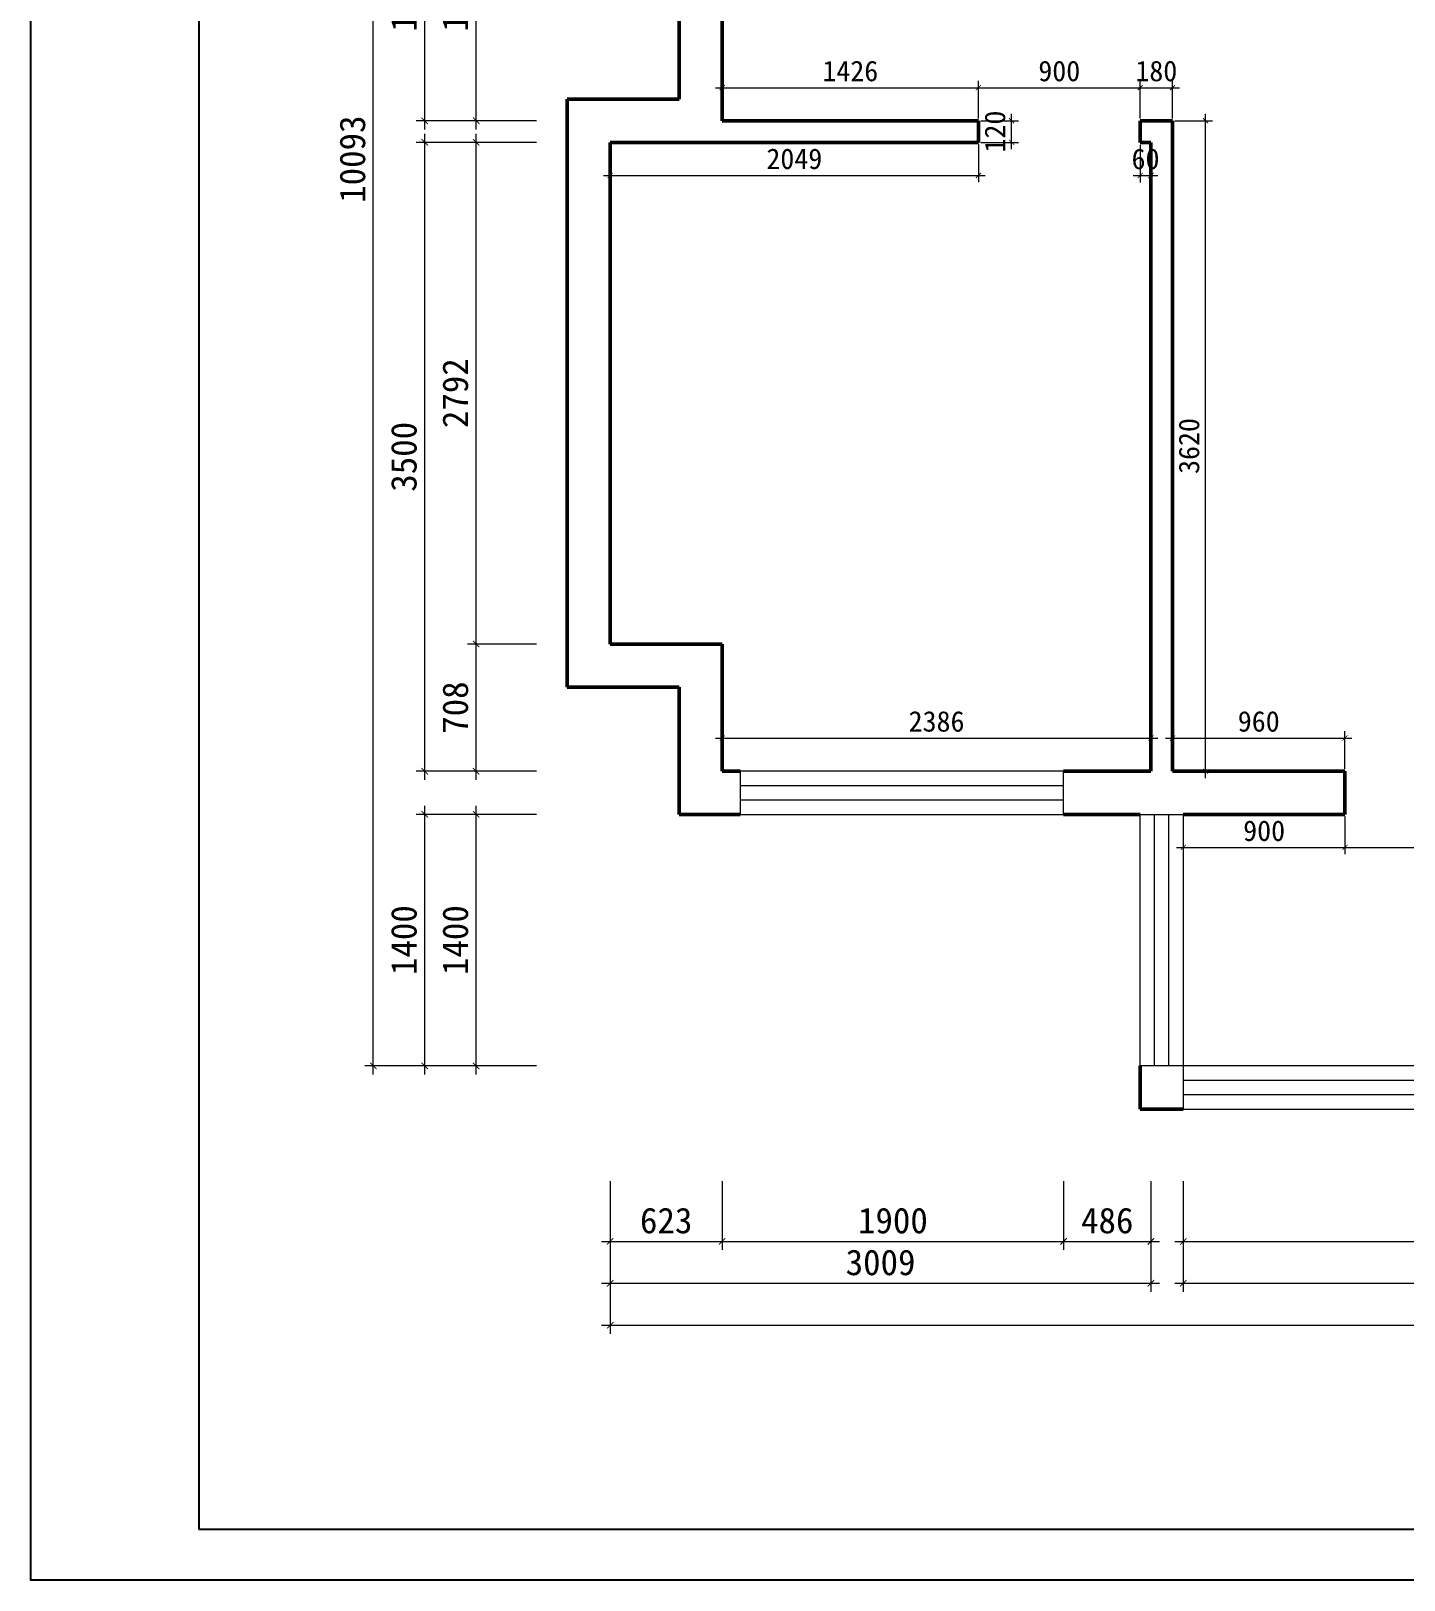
# Model space of a CAD drawing. Header units: millimetres. Extents: x 0 to 67000, y -21025 to -3421.
# Drawn here: x 0 to 7641, y -21025 to -12404 of the extents above; entities that cross this region are included whole.
import ezdxf

# ---------------------------------------------------------------- set-up
doc = ezdxf.new("R2010")
doc.units = ezdxf.units.MM
doc.layers.get('0').update_dxf_attribs({"lineweight": 13})
for name, color, linetype in [('00图框', 7, 'Continuous'), ('SH-尺寸标注', 32, 'Continuous'), ('图框', 4, 'Continuous')]:
    doc.layers.add(name, color=color, linetype=linetype)
doc.layers.add('BS-非承重墙', color=7, linetype='Continuous', lineweight=50)
doc.layers.add('DS-门窗', color=7, linetype='Continuous', lineweight=13)
doc.styles.get("Standard").update_dxf_attribs({"font": 'SimSun.ttf'})
doc.dimstyles.new('D_16_1.5', dxfattribs={"dimtxt": 114.285719, "dimasz": 28.57143, "dimexe": 38.09524, "dimexo": 0, "dimgap": 0, "dimtad": 1, "dimdec": 0, "dimzin": 1, "dimdsep": 46, "dimtxsty": 'Standard', "dimblk": 'ARCHTICK', "dimcen": 0.09, "dimdle": 38.09524, "dimclrd": 252, "dimclre": 252, "dimclrt": 134, "dimadec": 0, "dimazin": 0, "dimtfac": 1, "dimtdec": 4, "dimtix": 1, "dimtmove": 2, "dimatfit": 3, "dimfxl": 171.428579, "dimfxlon": 1, "dimtolj": 1, "dimtzin": 0, "dimlwd": 9, "dimlwe": 9, "dimarcsym": 0})
doc.dimstyles.new('D_20_2.35', dxfattribs={"dimtxt": 142.857143, "dimasz": 35.714286, "dimexe": 47.619048, "dimexo": 0, "dimgap": 0, "dimtad": 1, "dimdec": 0, "dimzin": 1, "dimdsep": 46, "dimtxsty": 'Standard', "dimblk": 'ARCHTICK', "dimcen": 0.09, "dimdle": 47.619048, "dimclrd": 252, "dimclre": 252, "dimclrt": 134, "dimadec": 0, "dimazin": 0, "dimtfac": 1, "dimtdec": 4, "dimtix": 1, "dimtmove": 2, "dimatfit": 3, "dimfxl": 335.714273, "dimfxlon": 1, "dimtolj": 1, "dimtzin": 0, "dimlwd": 9, "dimlwe": 9, "dimarcsym": 0})

# ---------------------------------------------------------------- blocks, each defined once
blk = doc.blocks.new('_Frame133990009')
at = {"layer": '00图框', "color": 7, "linetype": 'Continuous', "ltscale": 2, "flags": 128}
for points in [[(-41435, -1581), (565, -1581), (565, -31281), (-41435, -31281), (-41435, -1581)], [(-39567, -30715), (-1, -30715), (-1, -2147), (-39567, -2147), (-39567, -30715)]]:
    blk.add_lwpolyline(points, dxfattribs=at)
blk = doc.blocks.new('WINDOW_457235841b895c7bba6a4e735b49eca3_6d3d7d841dcf419f80ca4fa7672b44fe')
at = {"layer": 'DS-门窗', "color": 60, "linetype": 'Continuous', "ltscale": 2}
for p, q in [((3054, -4998), (-3564, -4998)), ((-3564, -4998), (-3564, -5238)), ((3054, -5238), (3054, -4998)), ((-3564, -5078), (3054, -5078)), ((-3564, -5158), (3054, -5158)), ((-3564, -5238), (3054, -5238))]:
    blk.add_line(p, q, dxfattribs=at)
blk = doc.blocks.new('WINDOW_1069e7ebacfedbad252c001cc9efab4f_d9ac034aab214644b8ddf41eef342f24')
at = {"layer": 'DS-门窗', "color": 60, "linetype": 'Continuous', "ltscale": 2}
for p, q in [((-4230, -3358), (-6030, -3358)), ((-6030, -3358), (-6030, -3598)), ((-4230, -3598), (-4230, -3358)), ((-6030, -3438), (-4230, -3438)), ((-6030, -3518), (-4230, -3518)), ((-6030, -3598), (-4230, -3598))]:
    blk.add_line(p, q, dxfattribs=at)
blk = doc.blocks.new('WINDOW_7ef46d865c749b3857ad8bd3d8736a15_5f431976bb8b454686ddb9e1de903168')
at = {"layer": 'DS-门窗', "color": 60, "linetype": 'Continuous', "ltscale": 2}
for p, q in [((-3804, -4998), (-3804, -3598)), ((-3804, -3598), (-3564, -3598)), ((-3724, -4998), (-3724, -3598)), ((-3644, -4998), (-3644, -3598)), ((-3564, -3598), (-3564, -4998)), ((-3564, -4998), (-3804, -4998))]:
    blk.add_line(p, q, dxfattribs=at)
blk = doc.blocks.new('_ArchTick')
at = {"color": 0, "linetype": 'ByBlock', "const_width": 0.15}
blk.add_lwpolyline([(-0.5, -0.5), (0.5, 0.5)], dxfattribs=at)
blk = doc.blocks.new('*D157')
at = {"layer": 'Defpoints', "color": 0}
for p in [(3223.6, -19270.7), (16717.8, -19270.7), (16717.8, -19606.4)]:
    blk.add_point(p, dxfattribs=at)
at = {"layer": 'SH-尺寸标注', "color": 252, "linetype": 'Continuous', "lineweight": 9}
for p, q in [((3223.6, -19270.7), (3223.6, -19654)), ((16717.8, -19270.7), (16717.8, -19654)), ((3175.9, -19606.4), (16765.4, -19606.4))]:
    blk.add_line(p, q, dxfattribs=at)
at = {"layer": 'SH-尺寸标注', "color": 252, "lineweight": 9, "xscale": 35.71428581050463, "yscale": 35.71428581050463, "zscale": 35.71428581050463, "rotation": 180}
blk.add_blockref('_ArchTick', (3223.6, -19606.4), dxfattribs=at)
at = {"layer": 'SH-尺寸标注', "color": 252, "lineweight": 9, "xscale": 35.71428581050463, "yscale": 35.71428581050463, "zscale": 35.71428581050463}
blk.add_blockref('_ArchTick', (16717.8, -19606.4), dxfattribs=at)
at = {"layer": 'SH-尺寸标注', "color": 134, "insert": (9970.7, -19491.1), "char_height": 142.86, "attachment_point": 5}
blk.add_mtext('\\A1;13494', dxfattribs=at)
blk = doc.blocks.new('*D154')
at = {"layer": 'Defpoints', "color": 0}
for p in [(1904.9, -8070.5), (2240.6, -8070.5), (2240.6, -18163.5)]:
    blk.add_point(p, dxfattribs=at)
at = {"layer": 'SH-尺寸标注', "color": 252, "linetype": 'Continuous', "lineweight": 9}
for p, q in [((2240.6, -8070.5), (1857.3, -8070.5)), ((1904.9, -18211.1), (1904.9, -8022.9)), ((2240.6, -18163.5), (1857.3, -18163.5))]:
    blk.add_line(p, q, dxfattribs=at)
at = {"layer": 'SH-尺寸标注', "color": 252, "lineweight": 9, "xscale": 35.71428581050463, "yscale": 35.71428581050463, "zscale": 35.71428581050463}
for p, rotation in [((1904.9, -8070.5), 90), ((1904.9, -18163.5), 270)]:
    blk.add_blockref('_ArchTick', p, dxfattribs=dict(at, rotation=rotation))
at = {"layer": 'SH-尺寸标注', "color": 134, "insert": (1789.6, -13117), "char_height": 142.86, "attachment_point": 5, "rotation": 90}
blk.add_mtext('\\A1;10093', dxfattribs=at)
blk = doc.blocks.new('*D153')
at = {"layer": 'Defpoints', "color": 0}
for p in [(2191.2, -16763.5), (2526.9, -16763.5), (2526.9, -18163.5)]:
    blk.add_point(p, dxfattribs=at)
at = {"layer": 'SH-尺寸标注', "color": 252, "linetype": 'Continuous', "lineweight": 9}
for p, q in [((2191.2, -18211.1), (2191.2, -16715.9)), ((2526.9, -16763.5), (2143.6, -16763.5)), ((2526.9, -18163.5), (2143.6, -18163.5))]:
    blk.add_line(p, q, dxfattribs=at)
at = {"layer": 'SH-尺寸标注', "color": 252, "lineweight": 9, "xscale": 35.71428581050463, "yscale": 35.71428581050463, "zscale": 35.71428581050463}
for p, rotation in [((2191.2, -16763.5), 90), ((2191.2, -18163.5), 270)]:
    blk.add_blockref('_ArchTick', p, dxfattribs=dict(at, rotation=rotation))
at = {"layer": 'SH-尺寸标注', "color": 134, "insert": (2075.9, -17463.5), "char_height": 142.86, "attachment_point": 5, "rotation": 90}
blk.add_mtext('\\A1;1400', dxfattribs=at)
blk = doc.blocks.new('*D152')
at = {"layer": 'Defpoints', "color": 0}
for p in [(2191.2, -13023.5), (2526.9, -13023.5), (2526.9, -16523.5)]:
    blk.add_point(p, dxfattribs=at)
at = {"layer": 'SH-尺寸标注', "color": 252, "linetype": 'Continuous', "lineweight": 9}
for p, q in [((2191.2, -16571.1), (2191.2, -12975.9)), ((2526.9, -13023.5), (2143.6, -13023.5)), ((2526.9, -16523.5), (2143.6, -16523.5))]:
    blk.add_line(p, q, dxfattribs=at)
at = {"layer": 'SH-尺寸标注', "color": 252, "lineweight": 9, "xscale": 35.71428581050463, "yscale": 35.71428581050463, "zscale": 35.71428581050463}
for p, rotation in [((2191.2, -13023.5), 90), ((2191.2, -16523.5), 270)]:
    blk.add_blockref('_ArchTick', p, dxfattribs=dict(at, rotation=rotation))
at = {"layer": 'SH-尺寸标注', "color": 134, "insert": (2075.9, -14773.5), "char_height": 142.86, "attachment_point": 5, "rotation": 90}
blk.add_mtext('\\A1;3500', dxfattribs=at)
blk = doc.blocks.new('*D151')
at = {"layer": 'Defpoints', "color": 0}
for p in [(2191.2, -11521.5), (2526.9, -11521.5), (2526.9, -12903.5)]:
    blk.add_point(p, dxfattribs=at)
at = {"layer": 'SH-尺寸标注', "color": 252, "linetype": 'Continuous', "lineweight": 9}
for p, q in [((2526.9, -11521.5), (2143.6, -11521.5)), ((2191.2, -12951.1), (2191.2, -11473.9)), ((2526.9, -12903.5), (2143.6, -12903.5))]:
    blk.add_line(p, q, dxfattribs=at)
at = {"layer": 'SH-尺寸标注', "color": 252, "lineweight": 9, "xscale": 35.71428581050463, "yscale": 35.71428581050463, "zscale": 35.71428581050463}
for p, rotation in [((2191.2, -11521.5), 90), ((2191.2, -12903.5), 270)]:
    blk.add_blockref('_ArchTick', p, dxfattribs=dict(at, rotation=rotation))
at = {"layer": 'SH-尺寸标注', "color": 134, "insert": (2075.9, -12212.5), "char_height": 142.86, "attachment_point": 5, "rotation": 90}
blk.add_mtext('\\A1;1382', dxfattribs=at)
blk = doc.blocks.new('*D138')
at = {"layer": 'Defpoints', "color": 0}
for p in [(3223.6, -19037.7), (6232.8, -19037.7), (6232.8, -19373.4)]:
    blk.add_point(p, dxfattribs=at)
at = {"layer": 'SH-尺寸标注', "color": 252, "linetype": 'Continuous', "lineweight": 9}
for p, q in [((3223.6, -19037.7), (3223.6, -19421)), ((6232.8, -19037.7), (6232.8, -19421)), ((3175.9, -19373.4), (6280.4, -19373.4))]:
    blk.add_line(p, q, dxfattribs=at)
at = {"layer": 'SH-尺寸标注', "color": 252, "lineweight": 9, "xscale": 35.71428581050463, "yscale": 35.71428581050463, "zscale": 35.71428581050463, "rotation": 180}
blk.add_blockref('_ArchTick', (3223.6, -19373.4), dxfattribs=at)
at = {"layer": 'SH-尺寸标注', "color": 252, "lineweight": 9, "xscale": 35.71428581050463, "yscale": 35.71428581050463, "zscale": 35.71428581050463}
blk.add_blockref('_ArchTick', (6232.8, -19373.4), dxfattribs=at)
at = {"layer": 'SH-尺寸标注', "color": 134, "insert": (4728.2, -19258.1), "char_height": 142.86, "attachment_point": 5}
blk.add_mtext('\\A1;3009', dxfattribs=at)
blk = doc.blocks.new('*D137')
at = {"layer": 'Defpoints', "color": 0}
for p in [(6412.8, -19037.7), (13030.8, -19037.7), (13030.8, -19373.4)]:
    blk.add_point(p, dxfattribs=at)
at = {"layer": 'SH-尺寸标注', "color": 252, "linetype": 'Continuous', "lineweight": 9}
for p, q in [((6412.8, -19037.7), (6412.8, -19421)), ((13030.8, -19037.7), (13030.8, -19421)), ((6365.2, -19373.4), (13078.4, -19373.4))]:
    blk.add_line(p, q, dxfattribs=at)
at = {"layer": 'SH-尺寸标注', "color": 252, "lineweight": 9, "xscale": 35.71428581050463, "yscale": 35.71428581050463, "zscale": 35.71428581050463, "rotation": 180}
blk.add_blockref('_ArchTick', (6412.8, -19373.4), dxfattribs=at)
at = {"layer": 'SH-尺寸标注', "color": 252, "lineweight": 9, "xscale": 35.71428581050463, "yscale": 35.71428581050463, "zscale": 35.71428581050463}
blk.add_blockref('_ArchTick', (13030.8, -19373.4), dxfattribs=at)
at = {"layer": 'SH-尺寸标注', "color": 134, "insert": (9721.8, -19258.1), "char_height": 142.86, "attachment_point": 5}
blk.add_mtext('\\A1;6618', dxfattribs=at)
blk = doc.blocks.new('*D122')
at = {"layer": 'Defpoints', "color": 0}
for p in [(5286, -12903.5), (5457.4, -12903.5), (5286, -13023.5)]:
    blk.add_point(p, dxfattribs=at)
at = {"layer": 'SH-尺寸标注', "color": 252, "linetype": 'Continuous', "lineweight": 9}
for p, q in [((5286, -12903.5), (5495.5, -12903.5)), ((5457.4, -13061.6), (5457.4, -12865.4)), ((5286, -13023.5), (5495.5, -13023.5))]:
    blk.add_line(p, q, dxfattribs=at)
at = {"layer": 'SH-尺寸标注', "color": 252, "lineweight": 9, "xscale": 28.57142986910685, "yscale": 28.57142986910685, "zscale": 28.57142986910685}
for p, rotation in [((5457.4, -12903.5), 90), ((5457.4, -13023.5), 270)]:
    blk.add_blockref('_ArchTick', p, dxfattribs=dict(at, rotation=rotation))
at = {"layer": 'SH-尺寸标注', "color": 134, "insert": (5365.4, -12963.5), "char_height": 114.29, "attachment_point": 5, "rotation": 90}
blk.add_mtext('\\A1;120', dxfattribs=at)
blk = doc.blocks.new('*D121')
at = {"layer": 'Defpoints', "color": 0}
for p in [(6365.8, -12903.5), (6537.3, -12903.5), (6365.8, -16523.5)]:
    blk.add_point(p, dxfattribs=at)
at = {"layer": 'SH-尺寸标注', "color": 252, "linetype": 'Continuous', "lineweight": 9}
for p, q in [((6365.8, -12903.5), (6575.3, -12903.5)), ((6537.3, -16561.6), (6537.3, -12865.4)), ((6365.8, -16523.5), (6575.3, -16523.5))]:
    blk.add_line(p, q, dxfattribs=at)
at = {"layer": 'SH-尺寸标注', "color": 252, "lineweight": 9, "xscale": 28.57142986910685, "yscale": 28.57142986910685, "zscale": 28.57142986910685}
for p, rotation in [((6537.3, -12903.5), 90), ((6537.3, -16523.5), 270)]:
    blk.add_blockref('_ArchTick', p, dxfattribs=dict(at, rotation=rotation))
at = {"layer": 'SH-尺寸标注', "color": 134, "insert": (6445.3, -14713.5), "char_height": 114.29, "attachment_point": 5, "rotation": 90}
blk.add_mtext('\\A1;3620', dxfattribs=at)
blk = doc.blocks.new('*D108')
at = {"layer": 'Defpoints', "color": 0}
for p in [(6412.8, -16776.1), (7312.8, -16776.1), (7312.8, -16947.5)]:
    blk.add_point(p, dxfattribs=at)
at = {"layer": 'SH-尺寸标注', "color": 252, "linetype": 'Continuous', "lineweight": 9}
for p, q in [((6412.8, -16776.1), (6412.8, -16985.6)), ((7312.8, -16776.1), (7312.8, -16985.6)), ((6374.7, -16947.5), (7350.9, -16947.5))]:
    blk.add_line(p, q, dxfattribs=at)
at = {"layer": 'SH-尺寸标注', "color": 252, "lineweight": 9, "xscale": 28.57142986910685, "yscale": 28.57142986910685, "zscale": 28.57142986910685, "rotation": 180}
blk.add_blockref('_ArchTick', (6412.8, -16947.5), dxfattribs=at)
at = {"layer": 'SH-尺寸标注', "color": 252, "lineweight": 9, "xscale": 28.57142986910685, "yscale": 28.57142986910685, "zscale": 28.57142986910685}
blk.add_blockref('_ArchTick', (7312.8, -16947.5), dxfattribs=at)
at = {"layer": 'SH-尺寸标注', "color": 134, "insert": (6862.8, -16855.6), "char_height": 114.29, "attachment_point": 5}
blk.add_mtext('\\A1;900', dxfattribs=at)
blk = doc.blocks.new('*D107')
at = {"layer": 'Defpoints', "color": 0}
for p in [(7312.8, -16776.1), (9812.8, -16776.1), (9812.8, -16947.5)]:
    blk.add_point(p, dxfattribs=at)
at = {"layer": 'SH-尺寸标注', "color": 252, "linetype": 'Continuous', "lineweight": 9}
for p, q in [((7312.8, -16776.1), (7312.8, -16985.6)), ((9812.8, -16776.1), (9812.8, -16985.6)), ((7274.7, -16947.5), (9850.9, -16947.5))]:
    blk.add_line(p, q, dxfattribs=at)
at = {"layer": 'SH-尺寸标注', "color": 252, "lineweight": 9, "xscale": 28.57142986910685, "yscale": 28.57142986910685, "zscale": 28.57142986910685, "rotation": 180}
blk.add_blockref('_ArchTick', (7312.8, -16947.5), dxfattribs=at)
at = {"layer": 'SH-尺寸标注', "color": 252, "lineweight": 9, "xscale": 28.57142986910685, "yscale": 28.57142986910685, "zscale": 28.57142986910685}
blk.add_blockref('_ArchTick', (9812.8, -16947.5), dxfattribs=at)
at = {"layer": 'SH-尺寸标注', "color": 134, "insert": (8562.8, -16855.6), "char_height": 114.29, "attachment_point": 5}
blk.add_mtext('\\A1;2500', dxfattribs=at)
blk = doc.blocks.new('*D103')
at = {"layer": 'Defpoints', "color": 0}
for p in [(6232.8, -16338.9), (3846.8, -16510.3), (6232.8, -16510.3)]:
    blk.add_point(p, dxfattribs=at)
at = {"layer": 'SH-尺寸标注', "color": 252, "linetype": 'Continuous', "lineweight": 9}
for p, q in [((3808.7, -16338.9), (6270.9, -16338.9)), ((3846.8, -16510.3), (3846.8, -16300.8)), ((6232.8, -16510.3), (6232.8, -16300.8))]:
    blk.add_line(p, q, dxfattribs=at)
at = {"layer": 'SH-尺寸标注', "color": 252, "lineweight": 9, "xscale": 28.57142986910685, "yscale": 28.57142986910685, "zscale": 28.57142986910685, "rotation": 180}
blk.add_blockref('_ArchTick', (3846.8, -16338.9), dxfattribs=at)
at = {"layer": 'SH-尺寸标注', "color": 252, "lineweight": 9, "xscale": 28.57142986910685, "yscale": 28.57142986910685, "zscale": 28.57142986910685}
blk.add_blockref('_ArchTick', (6232.8, -16338.9), dxfattribs=at)
at = {"layer": 'SH-尺寸标注', "color": 134, "insert": (5039.8, -16246.9), "char_height": 114.29, "attachment_point": 5}
blk.add_mtext('\\A1;2386', dxfattribs=at)
blk = doc.blocks.new('*D102')
at = {"layer": 'Defpoints', "color": 0}
for p in [(7312.8, -16338.9), (6352.8, -16510.3), (7312.8, -16510.3)]:
    blk.add_point(p, dxfattribs=at)
at = {"layer": 'SH-尺寸标注', "color": 252, "linetype": 'Continuous', "lineweight": 9}
for p, q in [((6314.7, -16338.9), (7350.9, -16338.9)), ((6352.8, -16510.3), (6352.8, -16300.8)), ((7312.8, -16510.3), (7312.8, -16300.8))]:
    blk.add_line(p, q, dxfattribs=at)
at = {"layer": 'SH-尺寸标注', "color": 252, "lineweight": 9, "xscale": 28.57142986910685, "yscale": 28.57142986910685, "zscale": 28.57142986910685, "rotation": 180}
blk.add_blockref('_ArchTick', (6352.8, -16338.9), dxfattribs=at)
at = {"layer": 'SH-尺寸标注', "color": 252, "lineweight": 9, "xscale": 28.57142986910685, "yscale": 28.57142986910685, "zscale": 28.57142986910685}
blk.add_blockref('_ArchTick', (7312.8, -16338.9), dxfattribs=at)
at = {"layer": 'SH-尺寸标注', "color": 134, "insert": (6832.8, -16246.9), "char_height": 114.29, "attachment_point": 5}
blk.add_mtext('\\A1;960', dxfattribs=at)
blk = doc.blocks.new('*D95')
at = {"layer": 'Defpoints', "color": 0}
for p in [(5272.8, -12719.1), (3846.8, -12890.5), (5272.8, -12890.5)]:
    blk.add_point(p, dxfattribs=at)
at = {"layer": 'SH-尺寸标注', "color": 252, "linetype": 'Continuous', "lineweight": 9}
for p, q in [((3808.7, -12719.1), (5310.9, -12719.1)), ((3846.8, -12890.5), (3846.8, -12681)), ((5272.8, -12890.5), (5272.8, -12681))]:
    blk.add_line(p, q, dxfattribs=at)
at = {"layer": 'SH-尺寸标注', "color": 252, "lineweight": 9, "xscale": 28.57142986910685, "yscale": 28.57142986910685, "zscale": 28.57142986910685, "rotation": 180}
blk.add_blockref('_ArchTick', (3846.8, -12719.1), dxfattribs=at)
at = {"layer": 'SH-尺寸标注', "color": 252, "lineweight": 9, "xscale": 28.57142986910685, "yscale": 28.57142986910685, "zscale": 28.57142986910685}
blk.add_blockref('_ArchTick', (5272.8, -12719.1), dxfattribs=at)
at = {"layer": 'SH-尺寸标注', "color": 134, "insert": (4559.8, -12627.1), "char_height": 114.29, "attachment_point": 5}
blk.add_mtext('\\A1;1426', dxfattribs=at)
blk = doc.blocks.new('*D94')
at = {"layer": 'Defpoints', "color": 0}
for p in [(6172.8, -12719.1), (5272.8, -12890.5), (6172.8, -12890.5)]:
    blk.add_point(p, dxfattribs=at)
at = {"layer": 'SH-尺寸标注', "color": 252, "linetype": 'Continuous', "lineweight": 9}
for p, q in [((5234.7, -12719.1), (6210.9, -12719.1)), ((5272.8, -12890.5), (5272.8, -12681)), ((6172.8, -12890.5), (6172.8, -12681))]:
    blk.add_line(p, q, dxfattribs=at)
at = {"layer": 'SH-尺寸标注', "color": 252, "lineweight": 9, "xscale": 28.57142986910685, "yscale": 28.57142986910685, "zscale": 28.57142986910685, "rotation": 180}
blk.add_blockref('_ArchTick', (5272.8, -12719.1), dxfattribs=at)
at = {"layer": 'SH-尺寸标注', "color": 252, "lineweight": 9, "xscale": 28.57142986910685, "yscale": 28.57142986910685, "zscale": 28.57142986910685}
blk.add_blockref('_ArchTick', (6172.8, -12719.1), dxfattribs=at)
at = {"layer": 'SH-尺寸标注', "color": 134, "insert": (5722.8, -12627.1), "char_height": 114.29, "attachment_point": 5}
blk.add_mtext('\\A1;900', dxfattribs=at)
blk = doc.blocks.new('*D93')
at = {"layer": 'Defpoints', "color": 0}
for p in [(6352.8, -12719.1), (6172.8, -12890.5), (6352.8, -12890.5)]:
    blk.add_point(p, dxfattribs=at)
at = {"layer": 'SH-尺寸标注', "color": 252, "linetype": 'Continuous', "lineweight": 9}
for p, q in [((6134.7, -12719.1), (6390.9, -12719.1)), ((6172.8, -12890.5), (6172.8, -12681)), ((6352.8, -12890.5), (6352.8, -12681))]:
    blk.add_line(p, q, dxfattribs=at)
at = {"layer": 'SH-尺寸标注', "color": 252, "lineweight": 9, "xscale": 28.57142986910685, "yscale": 28.57142986910685, "zscale": 28.57142986910685, "rotation": 180}
blk.add_blockref('_ArchTick', (6172.8, -12719.1), dxfattribs=at)
at = {"layer": 'SH-尺寸标注', "color": 252, "lineweight": 9, "xscale": 28.57142986910685, "yscale": 28.57142986910685, "zscale": 28.57142986910685}
blk.add_blockref('_ArchTick', (6352.8, -12719.1), dxfattribs=at)
at = {"layer": 'SH-尺寸标注', "color": 134, "insert": (6262.8, -12627.1), "char_height": 114.29, "attachment_point": 5}
blk.add_mtext('\\A1;180', dxfattribs=at)
blk = doc.blocks.new('*D92')
at = {"layer": 'Defpoints', "color": 0}
for p in [(6172.8, -13036.8), (6232.8, -13036.8), (6232.8, -13208.2)]:
    blk.add_point(p, dxfattribs=at)
at = {"layer": 'SH-尺寸标注', "color": 252, "linetype": 'Continuous', "lineweight": 9}
for p, q in [((6172.8, -13036.8), (6172.8, -13246.3)), ((6232.8, -13036.8), (6232.8, -13246.3)), ((6134.7, -13208.2), (6270.9, -13208.2))]:
    blk.add_line(p, q, dxfattribs=at)
at = {"layer": 'SH-尺寸标注', "color": 252, "lineweight": 9, "xscale": 28.57142986910685, "yscale": 28.57142986910685, "zscale": 28.57142986910685, "rotation": 180}
blk.add_blockref('_ArchTick', (6172.8, -13208.2), dxfattribs=at)
at = {"layer": 'SH-尺寸标注', "color": 252, "lineweight": 9, "xscale": 28.57142986910685, "yscale": 28.57142986910685, "zscale": 28.57142986910685}
blk.add_blockref('_ArchTick', (6232.8, -13208.2), dxfattribs=at)
at = {"layer": 'SH-尺寸标注', "color": 134, "insert": (6202.8, -13116.2), "char_height": 114.29, "attachment_point": 5}
blk.add_mtext('\\A1;60', dxfattribs=at)
blk = doc.blocks.new('*D91')
at = {"layer": 'Defpoints', "color": 0}
for p in [(3223.6, -13036.1), (5272.8, -13036.1), (5272.8, -13207.6)]:
    blk.add_point(p, dxfattribs=at)
at = {"layer": 'SH-尺寸标注', "color": 252, "linetype": 'Continuous', "lineweight": 9}
for p, q in [((3223.6, -13036.1), (3223.6, -13245.7)), ((5272.8, -13036.1), (5272.8, -13245.7)), ((3185.5, -13207.6), (5310.9, -13207.6))]:
    blk.add_line(p, q, dxfattribs=at)
at = {"layer": 'SH-尺寸标注', "color": 252, "lineweight": 9, "xscale": 28.57142986910685, "yscale": 28.57142986910685, "zscale": 28.57142986910685, "rotation": 180}
blk.add_blockref('_ArchTick', (3223.6, -13207.6), dxfattribs=at)
at = {"layer": 'SH-尺寸标注', "color": 252, "lineweight": 9, "xscale": 28.57142986910685, "yscale": 28.57142986910685, "zscale": 28.57142986910685}
blk.add_blockref('_ArchTick', (5272.8, -13207.6), dxfattribs=at)
at = {"layer": 'SH-尺寸标注', "color": 134, "insert": (4248.2, -13115.6), "char_height": 114.29, "attachment_point": 5}
blk.add_mtext('\\A1;2049', dxfattribs=at)
blk = doc.blocks.new('*D67')
at = {"layer": 'Defpoints', "color": 0}
for p in [(3223.6, -18804.7), (3846.8, -18804.7), (3846.8, -19140.4)]:
    blk.add_point(p, dxfattribs=at)
at = {"layer": 'SH-尺寸标注', "color": 252, "linetype": 'Continuous', "lineweight": 9}
for p, q in [((3223.6, -18804.7), (3223.6, -19188)), ((3846.8, -18804.7), (3846.8, -19188)), ((3175.9, -19140.4), (3894.4, -19140.4))]:
    blk.add_line(p, q, dxfattribs=at)
at = {"layer": 'SH-尺寸标注', "color": 252, "lineweight": 9, "xscale": 35.71428581050463, "yscale": 35.71428581050463, "zscale": 35.71428581050463, "rotation": 180}
blk.add_blockref('_ArchTick', (3223.6, -19140.4), dxfattribs=at)
at = {"layer": 'SH-尺寸标注', "color": 252, "lineweight": 9, "xscale": 35.71428581050463, "yscale": 35.71428581050463, "zscale": 35.71428581050463}
blk.add_blockref('_ArchTick', (3846.8, -19140.4), dxfattribs=at)
at = {"layer": 'SH-尺寸标注', "color": 134, "insert": (3535.2, -19025.1), "char_height": 142.86, "attachment_point": 5}
blk.add_mtext('\\A1;623', dxfattribs=at)
blk = doc.blocks.new('*D66')
at = {"layer": 'Defpoints', "color": 0}
for p in [(3846.8, -18804.7), (5746.8, -18804.7), (5746.8, -19140.4)]:
    blk.add_point(p, dxfattribs=at)
at = {"layer": 'SH-尺寸标注', "color": 252, "linetype": 'Continuous', "lineweight": 9}
for p, q in [((3846.8, -18804.7), (3846.8, -19188)), ((5746.8, -18804.7), (5746.8, -19188)), ((3799.2, -19140.4), (5794.4, -19140.4))]:
    blk.add_line(p, q, dxfattribs=at)
at = {"layer": 'SH-尺寸标注', "color": 252, "lineweight": 9, "xscale": 35.71428581050463, "yscale": 35.71428581050463, "zscale": 35.71428581050463, "rotation": 180}
blk.add_blockref('_ArchTick', (3846.8, -19140.4), dxfattribs=at)
at = {"layer": 'SH-尺寸标注', "color": 252, "lineweight": 9, "xscale": 35.71428581050463, "yscale": 35.71428581050463, "zscale": 35.71428581050463}
blk.add_blockref('_ArchTick', (5746.8, -19140.4), dxfattribs=at)
at = {"layer": 'SH-尺寸标注', "color": 134, "insert": (4796.8, -19025.1), "char_height": 142.86, "attachment_point": 5}
blk.add_mtext('\\A1;1900', dxfattribs=at)
blk = doc.blocks.new('*D65')
at = {"layer": 'Defpoints', "color": 0}
for p in [(5746.8, -18804.7), (6232.8, -18804.7), (6232.8, -19140.4)]:
    blk.add_point(p, dxfattribs=at)
at = {"layer": 'SH-尺寸标注', "color": 252, "linetype": 'Continuous', "lineweight": 9}
for p, q in [((5746.8, -18804.7), (5746.8, -19188)), ((6232.8, -18804.7), (6232.8, -19188)), ((5699.2, -19140.4), (6280.4, -19140.4))]:
    blk.add_line(p, q, dxfattribs=at)
at = {"layer": 'SH-尺寸标注', "color": 252, "lineweight": 9, "xscale": 35.71428581050463, "yscale": 35.71428581050463, "zscale": 35.71428581050463, "rotation": 180}
blk.add_blockref('_ArchTick', (5746.8, -19140.4), dxfattribs=at)
at = {"layer": 'SH-尺寸标注', "color": 252, "lineweight": 9, "xscale": 35.71428581050463, "yscale": 35.71428581050463, "zscale": 35.71428581050463}
blk.add_blockref('_ArchTick', (6232.8, -19140.4), dxfattribs=at)
at = {"layer": 'SH-尺寸标注', "color": 134, "insert": (5989.8, -19025.1), "char_height": 142.86, "attachment_point": 5}
blk.add_mtext('\\A1;486', dxfattribs=at)
blk = doc.blocks.new('*D64')
at = {"layer": 'Defpoints', "color": 0}
for p in [(6412.8, -18804.7), (13030.8, -18804.7), (13030.8, -19140.4)]:
    blk.add_point(p, dxfattribs=at)
at = {"layer": 'SH-尺寸标注', "color": 252, "linetype": 'Continuous', "lineweight": 9}
for p, q in [((6412.8, -18804.7), (6412.8, -19188)), ((13030.8, -18804.7), (13030.8, -19188)), ((6365.2, -19140.4), (13078.4, -19140.4))]:
    blk.add_line(p, q, dxfattribs=at)
at = {"layer": 'SH-尺寸标注', "color": 252, "lineweight": 9, "xscale": 35.71428581050463, "yscale": 35.71428581050463, "zscale": 35.71428581050463, "rotation": 180}
blk.add_blockref('_ArchTick', (6412.8, -19140.4), dxfattribs=at)
at = {"layer": 'SH-尺寸标注', "color": 252, "lineweight": 9, "xscale": 35.71428581050463, "yscale": 35.71428581050463, "zscale": 35.71428581050463}
blk.add_blockref('_ArchTick', (13030.8, -19140.4), dxfattribs=at)
at = {"layer": 'SH-尺寸标注', "color": 134, "insert": (9721.8, -19025.1), "char_height": 142.86, "attachment_point": 5}
blk.add_mtext('\\A1;6618', dxfattribs=at)
blk = doc.blocks.new('*D246')
at = {"layer": 'Defpoints', "color": 0}
for p in [(2477.5, -16763.5), (2813.2, -16763.5), (2813.2, -18163.5)]:
    blk.add_point(p, dxfattribs=at)
at = {"layer": 'SH-尺寸标注', "color": 252, "linetype": 'Continuous', "lineweight": 9}
for p, q in [((2477.5, -18211.1), (2477.5, -16715.9)), ((2813.2, -16763.5), (2429.8, -16763.5)), ((2813.2, -18163.5), (2429.8, -18163.5))]:
    blk.add_line(p, q, dxfattribs=at)
at = {"layer": 'SH-尺寸标注', "color": 252, "lineweight": 9, "xscale": 35.71428581050463, "yscale": 35.71428581050463, "zscale": 35.71428581050463}
for p, rotation in [((2477.5, -16763.5), 90), ((2477.5, -18163.5), 270)]:
    blk.add_blockref('_ArchTick', p, dxfattribs=dict(at, rotation=rotation))
at = {"layer": 'SH-尺寸标注', "color": 134, "insert": (2362.2, -17463.5), "char_height": 142.86, "attachment_point": 5, "rotation": 90}
blk.add_mtext('\\A1;1400', dxfattribs=at)
blk = doc.blocks.new('*D245')
at = {"layer": 'Defpoints', "color": 0}
for p in [(2477.5, -15815.5), (2813.2, -15815.5), (2813.2, -16523.5)]:
    blk.add_point(p, dxfattribs=at)
at = {"layer": 'SH-尺寸标注', "color": 252, "linetype": 'Continuous', "lineweight": 9}
for p, q in [((2477.5, -16571.1), (2477.5, -15767.9)), ((2813.2, -15815.5), (2429.8, -15815.5)), ((2813.2, -16523.5), (2429.8, -16523.5))]:
    blk.add_line(p, q, dxfattribs=at)
at = {"layer": 'SH-尺寸标注', "color": 252, "lineweight": 9, "xscale": 35.71428581050463, "yscale": 35.71428581050463, "zscale": 35.71428581050463}
for p, rotation in [((2477.5, -15815.5), 90), ((2477.5, -16523.5), 270)]:
    blk.add_blockref('_ArchTick', p, dxfattribs=dict(at, rotation=rotation))
at = {"layer": 'SH-尺寸标注', "color": 134, "insert": (2362.2, -16169.5), "char_height": 142.86, "attachment_point": 5, "rotation": 90}
blk.add_mtext('\\A1;708', dxfattribs=at)
blk = doc.blocks.new('*D244')
at = {"layer": 'Defpoints', "color": 0}
for p in [(2477.5, -13023.5), (2813.2, -13023.5), (2813.2, -15815.5)]:
    blk.add_point(p, dxfattribs=at)
at = {"layer": 'SH-尺寸标注', "color": 252, "linetype": 'Continuous', "lineweight": 9}
for p, q in [((2477.5, -15863.1), (2477.5, -12975.9)), ((2813.2, -13023.5), (2429.8, -13023.5)), ((2813.2, -15815.5), (2429.8, -15815.5))]:
    blk.add_line(p, q, dxfattribs=at)
at = {"layer": 'SH-尺寸标注', "color": 252, "lineweight": 9, "xscale": 35.71428581050463, "yscale": 35.71428581050463, "zscale": 35.71428581050463}
for p, rotation in [((2477.5, -13023.5), 90), ((2477.5, -15815.5), 270)]:
    blk.add_blockref('_ArchTick', p, dxfattribs=dict(at, rotation=rotation))
at = {"layer": 'SH-尺寸标注', "color": 134, "insert": (2362.2, -14419.5), "char_height": 142.86, "attachment_point": 5, "rotation": 90}
blk.add_mtext('\\A1;2792', dxfattribs=at)
blk = doc.blocks.new('*D243')
at = {"layer": 'Defpoints', "color": 0}
for p in [(2477.5, -11521.5), (2813.2, -11521.5), (2813.2, -12903.5)]:
    blk.add_point(p, dxfattribs=at)
at = {"layer": 'SH-尺寸标注', "color": 252, "linetype": 'Continuous', "lineweight": 9}
for p, q in [((2813.2, -11521.5), (2429.8, -11521.5)), ((2477.5, -12951.1), (2477.5, -11473.9)), ((2813.2, -12903.5), (2429.8, -12903.5))]:
    blk.add_line(p, q, dxfattribs=at)
at = {"layer": 'SH-尺寸标注', "color": 252, "lineweight": 9, "xscale": 35.71428581050463, "yscale": 35.71428581050463, "zscale": 35.71428581050463}
for p, rotation in [((2477.5, -11521.5), 90), ((2477.5, -12903.5), 270)]:
    blk.add_blockref('_ArchTick', p, dxfattribs=dict(at, rotation=rotation))
at = {"layer": 'SH-尺寸标注', "color": 134, "insert": (2362.2, -12212.5), "char_height": 142.86, "attachment_point": 5, "rotation": 90}
blk.add_mtext('\\A1;1382', dxfattribs=at)

msp = doc.modelspace()

# ---------------------------------------------------------------- linework, layer by layer
at = {"layer": 'BS-非承重墙', "color": 7, "linetype": 'Continuous', "ltscale": 2}
for p, q in [((3606.8, -11281.5), (3606.8, -12783.5)), ((3846.8, -12783.5), (3846.8, -11521.5)), ((2983.6, -12783.5), (2983.6, -16055.5)), ((3223.6, -12783.5), (2983.6, -12783.5)), ((3606.8, -12783.5), (3223.6, -12783.5)), ((3846.8, -12903.5), (3846.8, -12783.5)), ((5272.8, -12903.5), (3846.8, -12903.5)), ((5272.8, -13023.5), (5272.8, -12903.5)), ((6172.8, -12903.5), (6172.8, -13023.5)), ((6352.8, -12903.5), (6172.8, -12903.5)), ((6352.8, -13023.5), (6352.8, -12903.5)), ((3223.6, -13023.5), (3846.8, -13023.5)), ((3223.6, -15815.5), (3223.6, -13023.5)), ((3846.8, -13023.5), (5272.8, -13023.5)), ((6172.8, -13023.5), (6232.8, -13023.5)), ((6232.8, -13023.5), (6232.8, -16523.5)), ((6352.8, -16523.5), (6352.8, -13023.5)), ((3846.8, -15815.5), (3223.6, -15815.5)), ((3846.8, -16055.5), (3846.8, -15815.5)), ((2983.6, -16055.5), (3223.6, -16055.5)), ((3223.6, -16055.5), (3606.8, -16055.5)), ((3606.8, -16055.5), (3606.8, -16523.5)), ((3846.8, -16523.5), (3846.8, -16055.5)), ((3606.8, -16523.5), (3606.8, -16763.5)), ((3946.8, -16523.5), (3846.8, -16523.5)), ((6232.8, -16523.5), (5746.8, -16523.5)), ((7312.8, -16523.5), (6352.8, -16523.5)), ((7312.8, -16763.5), (7312.8, -16523.5)), ((3606.8, -16763.5), (3946.8, -16763.5)), ((5746.8, -16763.5), (6172.8, -16763.5)), ((6412.8, -16763.5), (7312.8, -16763.5)), ((6172.8, -18163.5), (6172.8, -18403.5)), ((6172.8, -18403.5), (6412.8, -18403.5))]:
    msp.add_line(p, q, dxfattribs=at)

# ---------------------------------------------------------------- block references
at = {"layer": 'DS-门窗', "color": 7}
for name in ['WINDOW_1069e7ebacfedbad252c001cc9efab4f_d9ac034aab214644b8ddf41eef342f24', 'WINDOW_7ef46d865c749b3857ad8bd3d8736a15_5f431976bb8b454686ddb9e1de903168', 'WINDOW_457235841b895c7bba6a4e735b49eca3_6d3d7d841dcf419f80ca4fa7672b44fe']:
    msp.add_blockref(name, (9976.8, -13165.5), dxfattribs=at)
at = {"layer": '图框', "color": 7, "xscale": 0.5, "yscale": 0.5}
msp.add_blockref('_Frame133990009', (20717.5, -5384.5), dxfattribs=at)

# ---------------------------------------------------------------- dimensions: what is measured, and where the dimension line sits
at = {"layer": 'SH-尺寸标注', "color": 252, "linetype": 'Continuous'}
for base, p1, p2, angle, dimstyle, picture, middle, dimtype in [((1904.9, -8070.5), (2240.6, -18163.5), (2240.6, -8070.5), 90, 'D_20_2.35', '*D154', (1789.6, -13117), 160), ((2191.2, -11521.5), (2526.9, -12903.5), (2526.9, -11521.5), 90, 'D_20_2.35', '*D151', (2075.9, -12212.5), 160), ((2477.5, -11521.5), (2813.2, -12903.5), (2813.2, -11521.5), 90, 'D_20_2.35', '*D243', (2362.2, -12212.5), 160), ((5272.8, -12719.1), (3846.8, -12890.5), (5272.8, -12890.5), 0, 'D_16_1.5', '*D95', (4559.8, -12627.1), 161), ((6172.8, -12719.1), (5272.8, -12890.5), (6172.8, -12890.5), 0, 'D_16_1.5', '*D94', (5722.8, -12627.1), 161), ((6352.8, -12719.1), (6172.8, -12890.5), (6352.8, -12890.5), 0, 'D_16_1.5', '*D93', (6262.8, -12627.1), 161), ((5457.4, -12903.5), (5286, -13023.5), (5286, -12903.5), 90, 'D_16_1.5', '*D122', (5365.4, -12963.5), 160), ((6537.3, -12903.5), (6365.8, -16523.5), (6365.8, -12903.5), 90, 'D_16_1.5', '*D121', (6445.3, -14713.5), 160), ((2191.2, -13023.5), (2526.9, -16523.5), (2526.9, -13023.5), 90, 'D_20_2.35', '*D152', (2075.9, -14773.5), 160), ((2477.5, -13023.5), (2813.2, -15815.5), (2813.2, -13023.5), 90, 'D_20_2.35', '*D244', (2362.2, -14419.5), 161), ((2477.5, -15815.5), (2813.2, -16523.5), (2813.2, -15815.5), 90, 'D_20_2.35', '*D245', (2362.2, -16169.5), 160), ((2191.2, -16763.5), (2526.9, -18163.5), (2526.9, -16763.5), 90, 'D_20_2.35', '*D153', (2075.9, -17463.5), 160), ((2477.5, -16763.5), (2813.2, -18163.5), (2813.2, -16763.5), 90, 'D_20_2.35', '*D246', (2362.2, -17463.5), 160), ((7312.8, -16947.5), (6412.8, -16776.1), (7312.8, -16776.1), 0, 'D_16_1.5', '*D108', (6862.8, -16855.6), 161), ((9812.8, -16947.5), (7312.8, -16776.1), (9812.8, -16776.1), 0, 'D_16_1.5', '*D107', (8562.8, -16855.6), 161), ((5746.8, -19140.4), (3846.8, -18804.7), (5746.8, -18804.7), 0, 'D_20_2.35', '*D66', (4796.8, -19025.1), 161), ((6232.8, -19140.4), (5746.8, -18804.7), (6232.8, -18804.7), 0, 'D_20_2.35', '*D65', (5989.8, -19025.1), 161)]:
    dim = msp.add_linear_dim(base=base, p1=p1, p2=p2, angle=angle, dimstyle=dimstyle, override={"dimscale": 1, "dimclrt": 134}, dxfattribs=at)
    dim.commit()
    dim.dimension.update_dxf_attribs({"geometry": picture, "text_midpoint": middle, "dimtype": dimtype})
for base, p1, p2, dimstyle, picture, middle in [((5272.8, -13207.6), (3223.6, -13036.1), (5272.8, -13036.1), 'D_16_1.5', '*D91', (4248.2, -13115.6)), ((6232.8, -13208.2), (6172.8, -13036.8), (6232.8, -13036.8), 'D_16_1.5', '*D92', (6202.8, -13116.2)), ((6232.8, -16338.9), (3846.8, -16510.3), (6232.8, -16510.3), 'D_16_1.5', '*D103', (5039.8, -16246.9)), ((7312.8, -16338.9), (6352.8, -16510.3), (7312.8, -16510.3), 'D_16_1.5', '*D102', (6832.8, -16246.9)), ((3846.8, -19140.4), (3223.6, -18804.7), (3846.8, -18804.7), 'D_20_2.35', '*D67', (3535.2, -19025.1)), ((13030.8, -19140.4), (6412.8, -18804.7), (13030.8, -18804.7), 'D_20_2.35', '*D64', (9721.8, -19025.1)), ((6232.8, -19373.4), (3223.6, -19037.7), (6232.8, -19037.7), 'D_20_2.35', '*D138', (4728.2, -19258.1)), ((13030.8, -19373.4), (6412.8, -19037.7), (13030.8, -19037.7), 'D_20_2.35', '*D137', (9721.8, -19258.1)), ((16717.8, -19606.4), (3223.6, -19270.7), (16717.8, -19270.7), 'D_20_2.35', '*D157', (9970.7, -19491.1))]:
    dim = msp.add_linear_dim(base=base, p1=p1, p2=p2, dimstyle=dimstyle, override={"dimscale": 1, "dimclrt": 134}, dxfattribs=at)
    dim.commit()
    dim.dimension.update_dxf_attribs({"geometry": picture, "text_midpoint": middle, "dimtype": 160})

doc.saveas('drawing.dxf')
